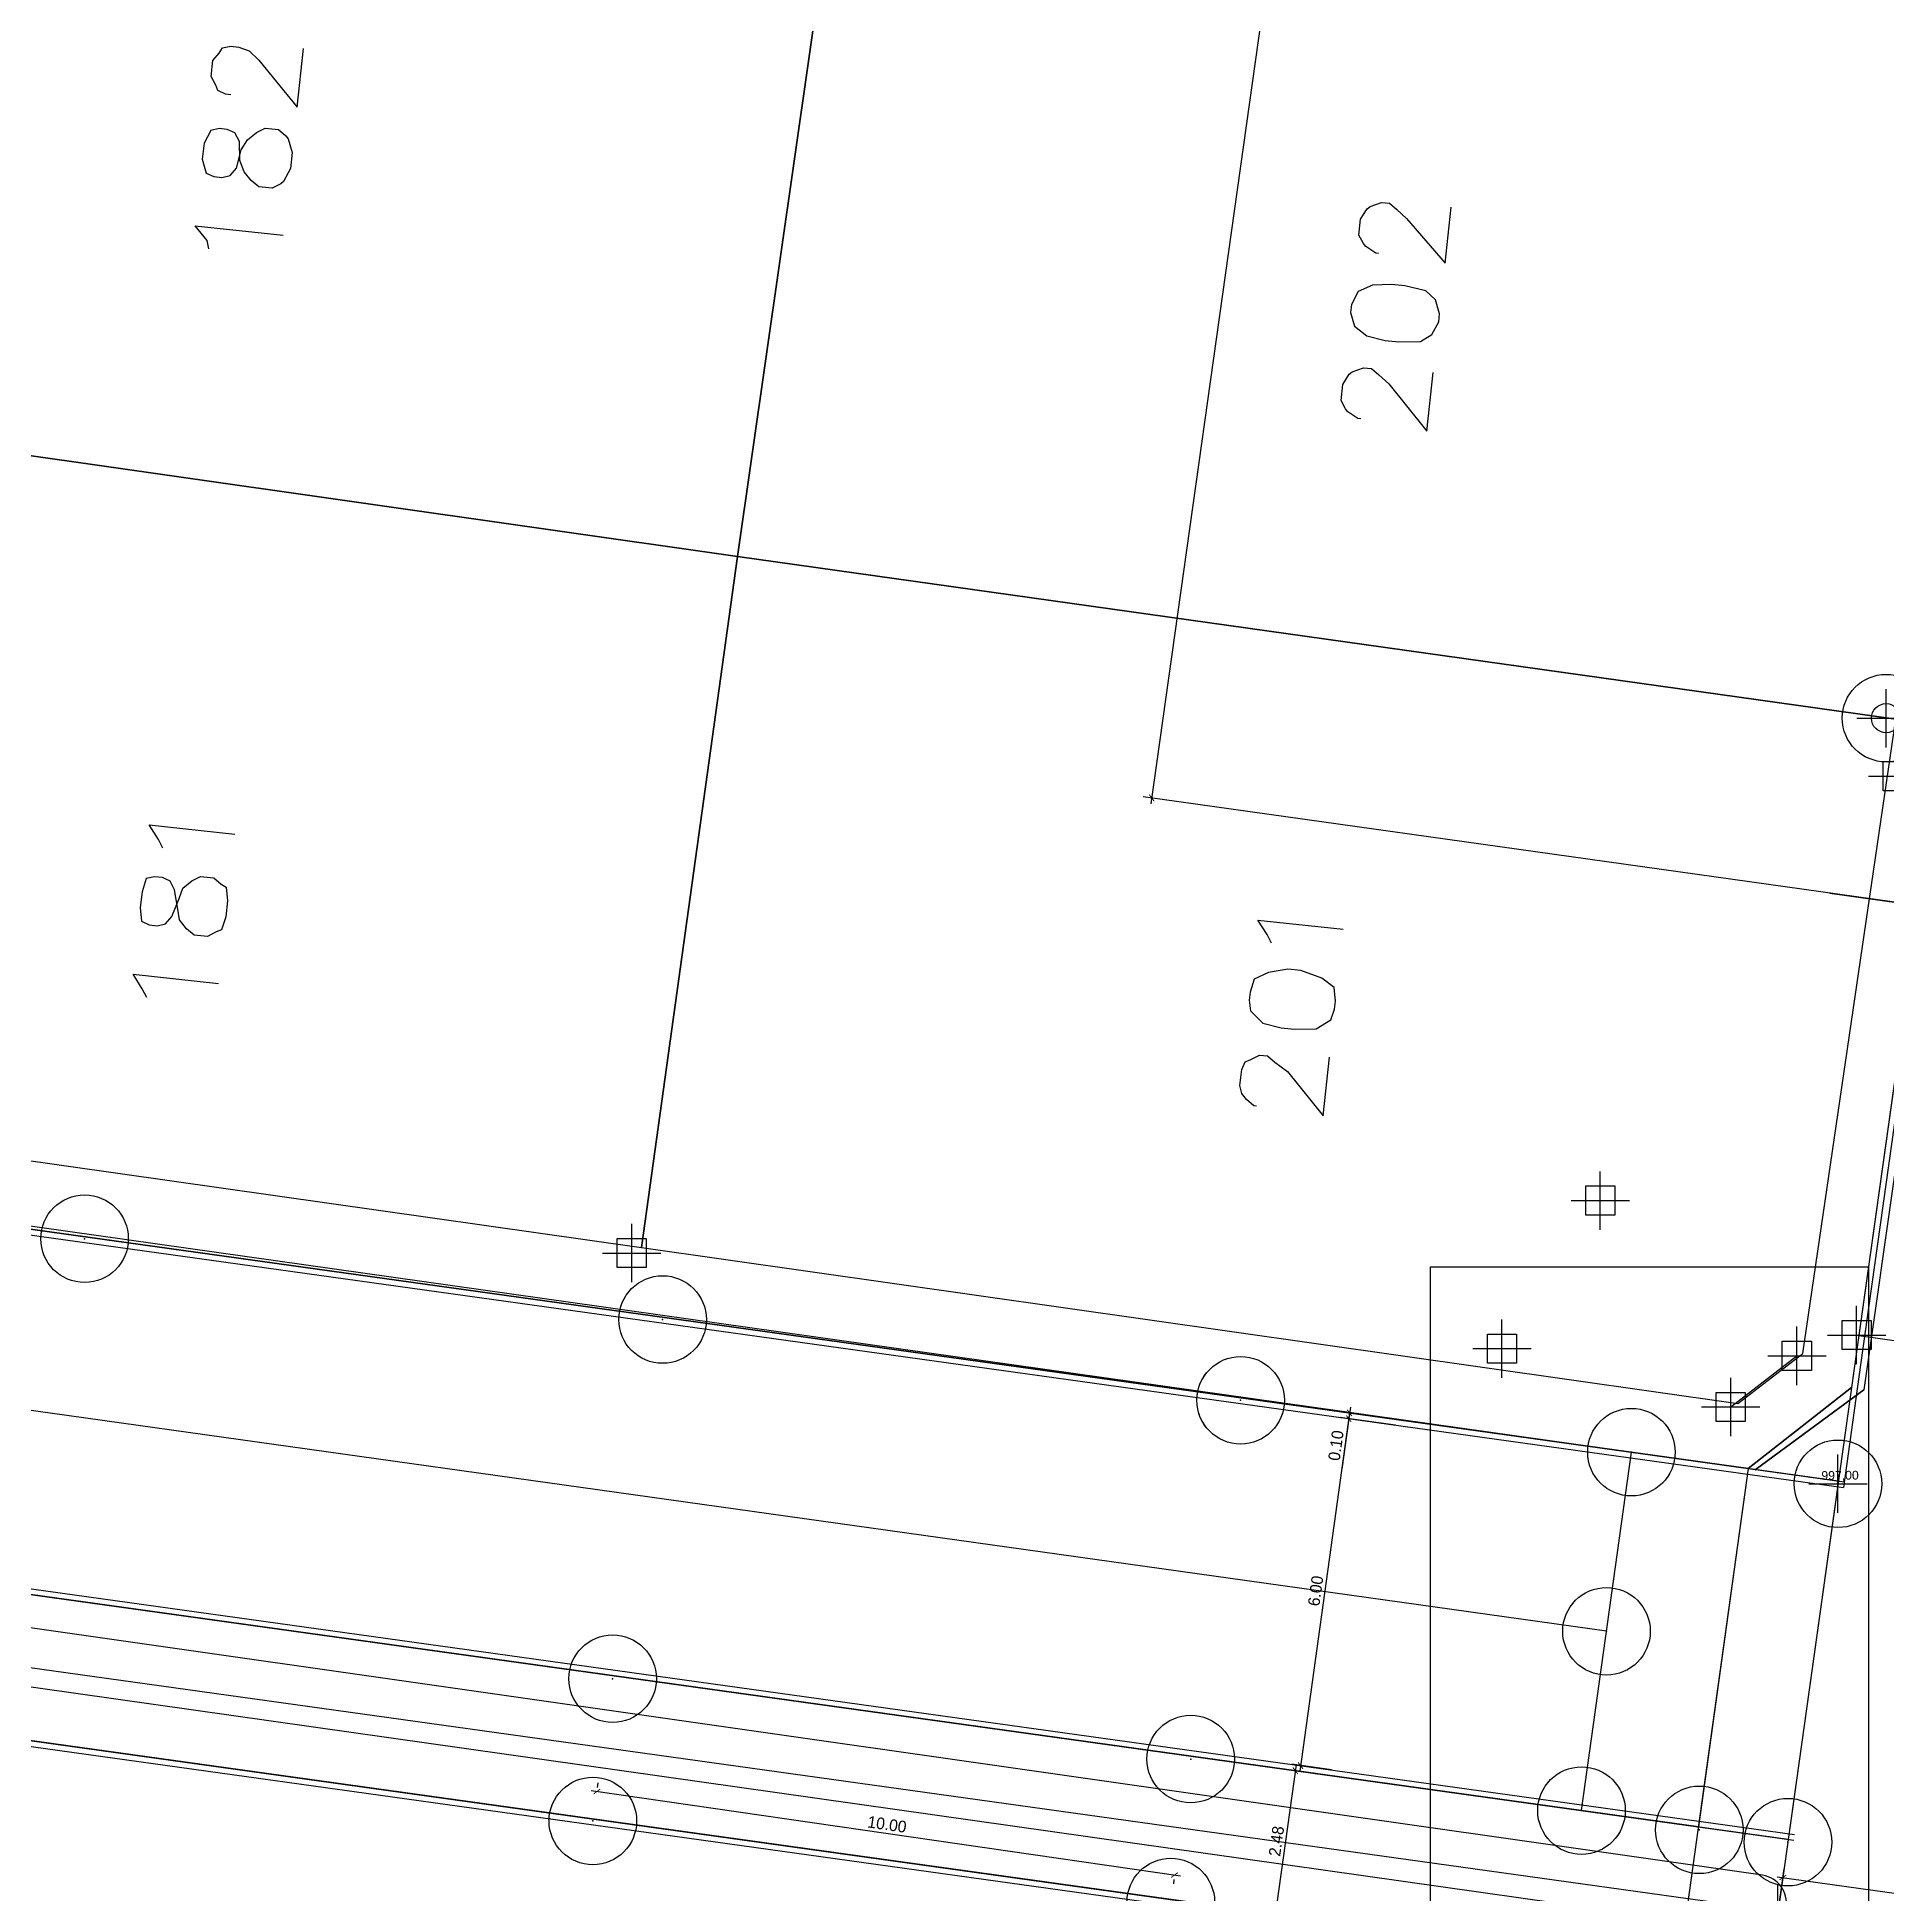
# Model space of a CAD drawing. Header units: metres. Extents: x 678 to 2349, y 417 to 1219.
# Drawn here: x 926.91 to 958.62, y 1039.04 to 1070.87 of the extents above; entities that cross this region are included whole.
import ezdxf

# ---------------------------------------------------------------- set-up
doc = ezdxf.new("R2010")
doc.units = ezdxf.units.M
doc.header["$PDMODE"] = 32
doc.header["$PDSIZE"] = 1.5
for name, color, linetype in [('12-CONDICIONES EXISTENTES', 2, 'Continuous'), ('C-ANNO-MATC-TEXT', 150, 'Continuous'), ('C-ROAD-PROF-TEXT', 11, 'Continuous'), ('LOTE 243', 1, 'Continuous'), ('PUNTOS V', 4, 'Continuous'), ('V-NODE', 1, 'Continuous'), ('V-SITE-VEGE', 80, 'Continuous')]:
    doc.layers.add(name, color=color, linetype=linetype)
doc.layers.add('PDF2_area escolar', color=7, linetype='Continuous', true_color=0x989898)
doc.layers.add('PDF_Geometry', color=7, linetype='Continuous', true_color=0x797979)
doc.styles.add('CITY2', font='stylu.ttf', dxfattribs={"height": 0.2})
doc.styles.get("Standard").update_dxf_attribs({"font": 'arial.ttf'})
doc.dimstyles.new('COTAS2', dxfattribs={"dimtxt": 0.02, "dimasz": 0.1, "dimexe": 0.15, "dimexo": 0.08, "dimgap": 0.05, "dimtad": 1, "dimzin": 0, "dimdsep": 46, "dimtxsty": 'CITY2', "dimblk": 'ARCHTICK', "dimcen": 1, "dimdle": 0.1, "dimclrd": 1, "dimclre": 1, "dimclrt": 2, "dimadec": 0, "dimazin": 0, "dimtfac": 1, "dimtofl": 0, "dimtmove": 0, "dimatfit": 3, "dimldrblk": 'ARCHTICK', "dimfxl": 0.18, "dimtolj": 1, "dimtzin": 0, "dimarcsym": 0})

# ---------------------------------------------------------------- blocks, each defined once
blk = doc.blocks.new('*U2558')
at = {"color": 0, "linetype": 'ByBlock', "lineweight": -2, "transparency": 16777216}
for p, q in [((0, -1), (0, 1)), ((-1, 0), (1, 0))]:
    blk.add_line(p, q, dxfattribs=at)
blk.add_lwpolyline([(-0.5, -0.5), (-0.5, 0.5), (0.5, 0.5), (0.5, -0.5)], close=True, dxfattribs=at)
blk = doc.blocks.new('*U2891', base_point=(937.094, 1050.039, 997.232))
at = {"layer": 'V-NODE', "color": 130, "lineweight": -2, "xscale": 0.5, "yscale": 0.5, "zscale": 0.5}
blk.add_blockref('*U2558', (937.094, 1050.039, 997.232), dxfattribs=at)
blk = doc.blocks.new('*U2894', base_point=(955.923, 1047.401, 997.576))
at = {"layer": 'V-NODE', "color": 130, "lineweight": -2, "xscale": 0.5, "yscale": 0.5, "zscale": 0.5}
blk.add_blockref('*U2558', (955.923, 1047.401, 997.576), dxfattribs=at)
blk = doc.blocks.new('*U2897', base_point=(957.058, 1048.277, 997.518))
at = {"layer": 'V-NODE', "color": 130, "lineweight": -2, "xscale": 0.5, "yscale": 0.5, "zscale": 0.5}
blk.add_blockref('*U2558', (957.058, 1048.277, 997.518), dxfattribs=at)
blk = doc.blocks.new('base')
at = {"layer": 'PDF_Geometry', "lineweight": 25, "extrusion": (-0.000787417, 0.063364, 0.99799), "elevation": 0.026}
for points in [[(-314.355, -197.288), (-299.601, -195.681), (-292.744, -194.188), (-282.663, -192.111), (-274.476, -190.361), (-258.037, -185.154), (-248.029, -180.61), (-240.539, -177.71), (-228.643, -174.042), (-222.733, -172.714), (-217.384, -171.04), (-209.935, -169.248), (-202.16, -164.759), (-196.196, -160.284), (-195.073, -159.817), (-178.095, -157.457), (-154.298, -156.614), (-136.667, -154.611), (-124.436, -153.164), (-118.066, -151.474), (-100.79, -146.646), (-80.955, -140.967), (-73.385, -139.328), (-61.694, -135.822), (-40.504, -131.604), (-37.727, -130.872), (-17.661, -129.441), (1.311, -127.461), (21.092, -124.929), (41.006, -122.83), (47.376, -123.458), (63.592, -123.186), (81.402, -124.312), (85.639, -96.072), (88.705, -66.393), (92.811, -40.781), (97.16, -22.386), (100.596, -1.562), (102.483, 8.32), (109.691, 37.361), (117.528, 76.62), (126.217, 115.638), (131.513, 149.592), (134.682, 173.973), (136.916, 195.591), (139.956, 229.678), (141.558, 250.676), (142.614, 271.37), (143.252, 283.21), (147.066, 312.938), (152.58, 355.631), (153.554, 396.042), (150.869, 418.02), (151.777, 438.639), (150.959, 458.028), (151.777, 438.639), (150.869, 418.02), (153.554, 396.042), (152.58, 355.631), (147.066, 312.938), (143.252, 283.21), (142.614, 271.37), (141.558, 250.676), (139.956, 229.678), (136.916, 195.591), (134.682, 173.973), (131.513, 149.592), (126.217, 115.638), (117.528, 76.62), (109.691, 37.361), (102.483, 8.32), (100.596, -1.562), (97.16, -22.386), (92.811, -40.781), (88.705, -66.393), (85.639, -96.072), (81.402, -124.312), (63.592, -123.186), (47.376, -123.458), (41.006, -122.83), (21.092, -124.929), (1.311, -127.461), (-17.661, -129.441), (-37.727, -130.872), (-40.504, -131.604), (-61.694, -135.822), (-73.385, -139.328), (-80.955, -140.967), (-100.79, -146.646), (-118.066, -151.474), (-124.436, -153.164), (-136.667, -154.611), (-154.298, -156.614), (-178.095, -157.457), (-195.073, -159.817), (-196.196, -160.284), (-202.16, -164.759), (-209.935, -169.248), (-217.384, -171.04), (-222.733, -172.714), (-228.643, -174.042), (-240.539, -177.71), (-248.029, -180.61), (-258.037, -185.154), (-274.476, -190.361), (-282.663, -192.111), (-292.744, -194.188), (-299.601, -195.681), (-314.355, -197.288), (-312.178, -178.446), (-309.146, -157.898), (-306.876, -132.899), (-305.823, -118.002), (-298.643, -78.802), (-291.055, -45.077), (-282.252, -15.116), (-275.645, 10.473), (-270.319, 33.898), (-263.825, 63.164), (-258.15, 86.408), (-284.424, 123.888)], [(-73.972, -29.127), (-75.851, -30.477), (-73.972, -29.127), (-35.504, -35.06), (-34.154, -36.938), (-44.268, -102.03), (-86.666, -112.549), (-88.335, -111.003), (-75.851, -30.477)], [(-48.152, -53.058), (-48.061, -53.069), (-47.929, -53.131), (-47.894, -53.228), (-47.819, -53.376), (-47.852, -53.651), (-47.96, -53.777), (-48.017, -53.863), (-48.16, -53.892), (-48.297, -53.875), (-48.474, -53.807), (-48.641, -53.648), (-49.284, -52.829), (-49.405, -53.834)], [(-67.78, -50.09), (-67.735, -50.096), (-67.563, -50.209), (-67.523, -50.261), (-67.448, -50.409), (-67.481, -50.683), (-67.594, -50.855), (-67.645, -50.895), (-67.839, -50.964), (-67.976, -50.948), (-68.103, -50.84), (-68.269, -50.681), (-68.918, -49.907), (-69.033, -50.867)], [(-47.741, -50.418), (-47.712, -50.561), (-47.511, -50.817), (-49.019, -50.635)], [(-67.439, -47.256), (-67.393, -47.262), (-67.221, -47.375), (-67.181, -47.427), (-67.106, -47.575), (-67.139, -47.849), (-67.253, -48.021), (-67.304, -48.061), (-67.498, -48.13), (-67.635, -48.114), (-67.761, -48.006), (-67.927, -47.847), (-68.571, -47.027), (-68.692, -48.033)], [(-46.828, -40.141), (-46.753, -40.289), (-46.597, -40.54), (-48.06, -40.363)], [(-65.8, -38.272), (-65.725, -38.421), (-65.57, -38.671), (-67.033, -38.495)], [(-46.519, -37.581), (-46.444, -37.729), (-46.289, -37.98), (-47.752, -37.804)], [(-65.51, -35.479), (-65.464, -35.484), (-65.338, -35.592), (-65.258, -35.695), (-65.229, -35.837), (-65.262, -36.112), (-65.324, -36.243), (-65.421, -36.278), (-65.569, -36.353), (-65.706, -36.336), (-65.832, -36.228), (-66.044, -36.064), (-66.647, -35.295), (-66.768, -36.301)]]:
    blk.add_lwpolyline(points, dxfattribs=at)
for points in [[(-56.736, -45.022), (-58.585, -56.902), (-38.83, -59.977), (-36.982, -48.097)], [(-76.542, -41.986), (-78.339, -53.826), (-58.585, -56.902), (-56.736, -45.022)], [(-47.649, -51.959), (-47.713, -51.72), (-47.844, -51.658), (-47.981, -51.641), (-48.124, -51.67), (-48.232, -51.796), (-48.316, -52.111), (-48.43, -52.283), (-48.583, -52.403), (-48.731, -52.478), (-48.96, -52.451), (-49.086, -52.343), (-49.126, -52.291), (-49.19, -52.052), (-49.157, -51.778), (-49.038, -51.56), (-48.987, -51.52), (-48.839, -51.445), (-48.61, -51.473), (-48.484, -51.58), (-48.364, -51.734), (-48.294, -51.928), (-48.287, -52.253), (-48.212, -52.402), (-48.08, -52.464), (-47.943, -52.48), (-47.801, -52.451), (-47.682, -52.234)], [(-67.288, -49.083), (-67.352, -48.844), (-67.564, -48.679), (-67.878, -48.595), (-68.107, -48.567), (-68.478, -48.569), (-68.677, -48.684), (-68.796, -48.901), (-68.813, -49.039), (-68.749, -49.278), (-68.583, -49.437), (-68.223, -49.527), (-67.994, -49.555), (-67.669, -49.547), (-67.424, -49.438), (-67.305, -49.22)], [(-54.939, -33.182), (-56.736, -45.022), (-36.982, -48.097), (-35.3, -37.217), (-36.139, -36.096)], [(-74.814, -31.112), (-76.542, -41.986), (-56.736, -45.022), (-54.939, -33.182), (-73.693, -30.273)], [(-46.427, -39.123), (-46.445, -38.889), (-46.577, -38.826), (-46.714, -38.81), (-46.856, -38.839), (-46.964, -38.965), (-47.094, -39.274), (-47.162, -39.451), (-47.316, -39.572), (-47.464, -39.647), (-47.692, -39.619), (-47.818, -39.511), (-47.904, -39.455), (-47.922, -39.221), (-47.889, -38.946), (-47.816, -38.723), (-47.719, -38.689), (-47.571, -38.614), (-47.343, -38.641), (-47.216, -38.749), (-47.096, -38.903), (-47.072, -39.091), (-47.019, -39.422), (-46.944, -39.57), (-46.813, -39.633), (-46.676, -39.649), (-46.533, -39.62), (-46.46, -39.397)], [(-65.405, -37.3), (-65.428, -37.112), (-65.635, -36.901), (-65.949, -36.817), (-66.178, -36.789), (-66.549, -36.791), (-66.8, -36.946), (-66.867, -37.124), (-66.884, -37.261), (-66.866, -37.495), (-66.654, -37.66), (-66.299, -37.795), (-66.071, -37.823), (-65.74, -37.77), (-65.495, -37.66), (-65.421, -37.437)]]:
    blk.add_lwpolyline(points, close=True, dxfattribs=at)
blk.add_lwpolyline([(-33.156, -27.506), (-73.854, -21.212, 0.999988), (-74.015, -22.166), (-33.323, -28.506)], format="xyb", dxfattribs=at)
blk = doc.blocks.new('*U3341')
at = {"color": 0, "linetype": 'ByBlock', "lineweight": -2, "transparency": 16777216}
for p, q in [((0, -1), (0, 1)), ((-1, 0), (1, 0))]:
    blk.add_line(p, q, dxfattribs=at)
blk.add_circle((0, 0), 0.5, dxfattribs=at)
blk = doc.blocks.new('*U3461', base_point=(958.586, 1059.202, 997.045))
at = {"layer": 'V-NODE', "color": 90, "lineweight": -2, "xscale": 0.5, "yscale": 0.5, "zscale": 0.5}
blk.add_blockref('*U3341', (958.586, 1059.202, 997.045), dxfattribs=at)
blk = doc.blocks.new('_ArchTick')
at = {"color": 0, "linetype": 'ByBlock', "const_width": 0.15}
blk.add_lwpolyline([(-0.5, -0.5), (0.5, 0.5)], dxfattribs=at)
blk = doc.blocks.new('*D3814')
at = {"layer": 'Defpoints', "color": 0, "transparency": 16777216}
for p in [(936.497, 1040.804, 997.251), (946.395, 1039.381), (946.396, 1039.382, 997.251)]:
    blk.add_point(p, dxfattribs=at)
at = {"layer": 'PUNTOS V', "color": 1, "lineweight": -2, "transparency": 16777216}
blk.add_line((936.4, 1040.828), (946.494, 1039.367), dxfattribs=at)
at = {"layer": 'PUNTOS V', "color": 1, "linetype": 'Continuous', "lineweight": -2, "transparency": 16777216}
for p, q in [((936.509, 1040.883), (936.52, 1040.962)), ((946.384, 1039.303), (946.374, 1039.232))]:
    blk.add_line(p, q, dxfattribs=at)
at = {"layer": 'PUNTOS V', "color": 1, "lineweight": -2, "transparency": 16777216, "xscale": 0.1, "yscale": 0.1, "zscale": 0.1}
for p, rotation in [((936.498, 1040.813), 171.7652104568962), ((946.395, 1039.381), 351.7652104568963)]:
    blk.add_blockref('_ArchTick', p, dxfattribs=dict(at, rotation=rotation))
at = {"layer": 'PUNTOS V', "color": 2, "transparency": 16777216, "insert": (941.469, 1040.249), "char_height": 0.2, "attachment_point": 5, "rotation": 351.7652, "style": 'CITY2'}
blk.add_mtext('\\A1;10.00', dxfattribs=at)
blk = doc.blocks.new('*U4152')
at = {"color": 0, "linetype": 'ByBlock', "lineweight": -2, "transparency": 16777216}
for p, q in [((0, -1), (0, 1)), ((-1, 0), (1, 0))]:
    blk.add_line(p, q, dxfattribs=at)
blk = doc.blocks.new('*U4167', base_point=(957.761, 1046.085, 997))
at = {"layer": 'V-NODE', "color": 4, "lineweight": -2, "xscale": 0.5, "yscale": 0.5, "zscale": 0.5}
blk.add_blockref('*U4152', (957.761, 1046.085, 997), dxfattribs=at)
blk = doc.blocks.new('*U4239', base_point=(956.732, 1038.717, 997.151))
at = {"layer": 'V-NODE', "color": 4, "lineweight": -2, "xscale": 0.5, "yscale": 0.5, "zscale": 0.5}
blk.add_blockref('*U4152', (956.732, 1038.717, 997.151), dxfattribs=at)
blk = doc.blocks.new('*D4313')
at = {"layer": 'Defpoints', "color": 0, "transparency": 16777216}
for p in [(956.729, 1038.717, 997.15), (963.95, 1038.342), (963.863, 1037.72, 997.15)]:
    blk.add_point(p, dxfattribs=at)
at = {"layer": 'PUNTOS V', "color": 1, "lineweight": -2, "transparency": 16777216}
blk.add_line((956.717, 1039.353), (964.049, 1038.328), dxfattribs=at)
at = {"layer": 'PUNTOS V', "color": 1, "linetype": 'Continuous', "lineweight": -2, "transparency": 16777216}
for p, q in [((956.74, 1038.796), (956.837, 1039.488)), ((963.874, 1037.799), (963.97, 1038.491))]:
    blk.add_line(p, q, dxfattribs=at)
at = {"layer": 'PUNTOS V', "color": 1, "lineweight": -2, "transparency": 16777216, "xscale": 0.1, "yscale": 0.1, "zscale": 0.1}
for p, rotation in [((956.816, 1039.339), 172.0437465463774), ((963.95, 1038.342), 352.0437465463775)]:
    blk.add_blockref('_ArchTick', p, dxfattribs=dict(at, rotation=rotation))
at = {"layer": 'PUNTOS V', "color": 2, "transparency": 16777216, "insert": (960.405, 1038.997), "char_height": 0.2, "attachment_point": 5, "rotation": 352.0437, "style": 'CITY2'}
blk.add_mtext('\\A1;7.20', dxfattribs=at)
blk = doc.blocks.new('*D4855')
at = {"layer": '12-CONDICIONES EXISTENTES', "color": 1, "linetype": 'Continuous', "lineweight": -2, "transparency": 16777216}
for p, q in [((950.181, 1047.089), (949.232, 1047.221)), ((950.195, 1047.188), (949.246, 1047.32))]:
    blk.add_line(p, q, dxfattribs=at)
at = {"layer": '12-CONDICIONES EXISTENTES', "color": 1, "lineweight": -2, "transparency": 16777216}
for p, q in [((949.38, 1047.2), (949.26, 1046.337)), ((949.408, 1047.399), (949.38, 1047.2))]:
    blk.add_line(p, q, dxfattribs=at)
at = {"layer": 'Defpoints', "color": 0, "transparency": 16777216}
for p in [(949.38, 1047.2), (950.274, 1047.177, 997.203), (950.26, 1047.078, 997.203)]:
    blk.add_point(p, dxfattribs=at)
at = {"layer": '12-CONDICIONES EXISTENTES', "color": 1, "lineweight": -2, "transparency": 16777216, "xscale": 0.1, "yscale": 0.1, "zscale": 0.1}
for p, rotation in [((949.38, 1047.2), 262.0696829135637), ((949.394, 1047.299), 82.06968291356378)]:
    blk.add_blockref('_ArchTick', p, dxfattribs=dict(at, rotation=rotation))
at = {"layer": '12-CONDICIONES EXISTENTES', "color": 2, "transparency": 16777216, "insert": (949.161, 1046.741), "char_height": 0.2, "attachment_point": 5, "rotation": 82.0697, "style": 'CITY2'}
blk.add_mtext('\\A1;0.10', dxfattribs=at)
blk = doc.blocks.new('*D4856')
at = {"layer": '12-CONDICIONES EXISTENTES', "color": 1, "lineweight": -2, "transparency": 16777216}
blk.add_line((949.394, 1047.299), (948.539, 1041.159), dxfattribs=at)
at = {"layer": '12-CONDICIONES EXISTENTES', "color": 1, "linetype": 'Continuous', "lineweight": -2, "transparency": 16777216}
for p, q in [((950.181, 1047.089), (949.232, 1047.221)), ((949.083, 1041.184), (948.404, 1041.279))]:
    blk.add_line(p, q, dxfattribs=at)
at = {"layer": 'Defpoints', "color": 0, "transparency": 16777216}
for p in [(950.26, 1047.078, 997.203), (948.552, 1041.258), (949.162, 1041.173, 997.203)]:
    blk.add_point(p, dxfattribs=at)
at = {"layer": '12-CONDICIONES EXISTENTES', "color": 1, "lineweight": -2, "transparency": 16777216, "xscale": 0.1, "yscale": 0.1, "zscale": 0.1}
for p, rotation in [((949.38, 1047.2), 82.06968291349928), ((948.552, 1041.258), 262.0696829134993)]:
    blk.add_blockref('_ArchTick', p, dxfattribs=dict(at, rotation=rotation))
at = {"layer": '12-CONDICIONES EXISTENTES', "color": 2, "transparency": 16777216, "insert": (948.813, 1044.25), "char_height": 0.2, "attachment_point": 5, "rotation": 82.0697, "style": 'CITY2'}
blk.add_mtext('\\A1;6.00', dxfattribs=at)
blk = doc.blocks.new('*D4858')
at = {"layer": '12-CONDICIONES EXISTENTES', "color": 1, "lineweight": -2, "transparency": 16777216}
blk.add_line((948.479, 1041.268), (948.109, 1038.614), dxfattribs=at)
at = {"layer": '12-CONDICIONES EXISTENTES', "color": 1, "linetype": 'Continuous', "lineweight": -2, "transparency": 16777216}
for p, q in [((948.818, 1041.12), (948.316, 1041.19)), ((948.475, 1038.664), (947.974, 1038.733))]:
    blk.add_line(p, q, dxfattribs=at)
at = {"layer": 'Defpoints', "color": 0, "transparency": 16777216}
for p in [(948.897, 1041.109, 997.203), (948.123, 1038.713), (948.555, 1038.653, 997.203)]:
    blk.add_point(p, dxfattribs=at)
at = {"layer": '12-CONDICIONES EXISTENTES', "color": 1, "lineweight": -2, "transparency": 16777216, "xscale": 0.1, "yscale": 0.1, "zscale": 0.1}
for p, rotation in [((948.465, 1041.169), 82.06968291347353), ((948.123, 1038.713), 262.0696829134735)]:
    blk.add_blockref('_ArchTick', p, dxfattribs=dict(at, rotation=rotation))
at = {"layer": '12-CONDICIONES EXISTENTES', "color": 2, "transparency": 16777216, "insert": (948.141, 1039.962), "char_height": 0.2, "attachment_point": 5, "rotation": 82.0697, "style": 'CITY2'}
blk.add_mtext('\\A1;2.48', dxfattribs=at)
blk = doc.blocks.new('*D4900')
at = {"layer": '12-CONDICIONES EXISTENTES', "color": 1, "lineweight": -2, "transparency": 16777216}
blk.add_line((950.793, 1091.959), (945.99, 1057.736), dxfattribs=at)
at = {"layer": '12-CONDICIONES EXISTENTES', "color": 1, "linetype": 'Continuous', "lineweight": -2, "transparency": 16777216}
for p, q in [((967.369, 1089.532), (950.63, 1091.881)), ((962.594, 1055.507), (945.855, 1057.856))]:
    blk.add_line(p, q, dxfattribs=at)
at = {"layer": 'Defpoints', "color": 0, "transparency": 16777216}
for p in [(967.448, 1089.521, -0.002), (946.004, 1057.835), (962.673, 1055.496)]:
    blk.add_point(p, dxfattribs=at)
at = {"layer": '12-CONDICIONES EXISTENTES', "color": 1, "lineweight": -2, "transparency": 16777216, "xscale": 0.1, "yscale": 0.1, "zscale": 0.1}
for p, rotation in [((950.779, 1091.86), 82.01154378862294), ((946.004, 1057.835), 262.0115437886229)]:
    blk.add_blockref('_ArchTick', p, dxfattribs=dict(at, rotation=rotation))
at = {"layer": '12-CONDICIONES EXISTENTES', "color": 2, "transparency": 16777216, "insert": (948.238, 1074.869), "char_height": 0.2, "attachment_point": 5, "rotation": 82.0115, "style": 'CITY2'}
blk.add_mtext('\\A1;34.36', dxfattribs=at)
blk = doc.blocks.new('*U4907')
at = {"color": 0, "linetype": 'ByBlock', "lineweight": -2, "transparency": 16777216}
for p, q in [((0, -1), (0, 1)), ((-1, 0), (1, 0))]:
    blk.add_line(p, q, dxfattribs=at)
blk.add_lwpolyline([(-0.5, -0.5), (-0.5, 0.5), (0.5, 0.5), (0.5, -0.5)], close=True, dxfattribs=at)

msp = doc.modelspace()

# ---------------------------------------------------------------- linework, layer by layer
for points, elevation in [([(957.99193, 1047.73461), (956.22391, 1046.3481), (917.80682, 1051.69963), (916.39286, 1053.50026), (925.48046, 1119.0127), (967.66015, 1129.84355), (969.318, 1128.35579)], 997.576), ([(976.09839, 1124.86268), (968.96842, 1125.8644), (958.11644, 1048.623), (965.24641, 1047.62128)], 1009.43524), ([(914.9689, 1043.33114), (876.14432, 1048.73944), (866.23988, 1050.11914), (859.10868, 1051.11252), (817.55125, 1056.9015), (800.44921, 1059.28399), (799.59579, 1053.14301), (826.52967, 1049.39094), (856.59489, 1045.20283), (857.99525, 1043.29413), (857.86209, 1042.33568), (864.99359, 1041.34487), (865.13307, 1042.30842), (866.99453, 1043.75415), (905.34372, 1038.41207), (906.7622, 1036.57971), (906.75506, 1036.52845), (913.88579, 1035.5321), (915.74333, 1036.9634), (954.17384, 1031.61), (955.02804, 1037.75087)], 995.067)]:
    msp.add_lwpolyline(points, close=True, dxfattribs=dict(elevation=elevation))
at = {"elevation": 997.581}
for points in [[(827.72888, 1057.98513), (828.58265, 1064.12863), (858.70585, 1059.93245), (860.54779, 1061.29371), (860.68899, 1062.36877), (867.82767, 1061.43112), (867.68646, 1060.35605), (869.1051, 1058.48382), (907.40721, 1053.14831), (909.25781, 1054.46572), (909.38282, 1055.36271), (916.51454, 1054.37349), (916.39286, 1053.50026), (917.80682, 1051.69963), (956.22391, 1046.3481), (955.36971, 1040.20722), (827.72888, 1057.98513)], [(953.79549, 1043.5579), (915.74671, 1048.88583)], [(953.3677, 1040.48606), (954.22299, 1046.62683)]]:
    msp.add_lwpolyline(points, dxfattribs=at)
msp.add_lwpolyline([(950.77863, 1049.80223), (958.28509, 1049.80223), (958.28509, 1037.2351), (950.77863, 1037.2351)], close=True)
for p in [(954.22299, 1046.62683, 997.581), (953.79549, 1043.5579, 997.581), (953.36759, 1040.48612, 997.203)]:
    msp.add_point(p)
at = {"layer": '12-CONDICIONES EXISTENTES', "color": 1, "linetype": 'Continuous', "elevation": 997.203}
for points in [[(791.26839, 1069.22557), (957.85334, 1046.02015)], [(791.28218, 1069.32462), (957.86718, 1046.11919)]]:
    msp.add_lwpolyline(points, dxfattribs=at)
at = {"layer": '12-CONDICIONES EXISTENTES', "color": 0}
for points, elevation in [([(827.72923, 1057.98765), (828.58302, 1064.13131), (858.70585, 1059.93245), (957.76814, 1046.13299), (956.91017, 1039.99264), (827.72923, 1057.98765)], 997.581), ([(907.83775, 1044.32452), (956.56698, 1037.5365), (955.70902, 1031.39615), (906.97794, 1038.18443), (907.83775, 1044.32452)], 997.203)]:
    msp.add_lwpolyline(points, dxfattribs=dict(at, elevation=elevation))
at = {"layer": '12-CONDICIONES EXISTENTES', "color": 1, "elevation": 997.203}
for points in [[(790.42678, 1063.18391), (957.00563, 1039.97934)], [(790.44058, 1063.28295), (957.01942, 1040.07838)], [(790.2557, 1061.95577), (956.83455, 1038.7512)], [(790.07082, 1060.62858), (956.64967, 1037.42401)], [(790.08462, 1060.72763), (956.66346, 1037.52306)]]:
    msp.add_lwpolyline(points, dxfattribs=at)
at = {"layer": '12-CONDICIONES EXISTENTES', "color": 1}
msp.add_point((958.586, 1059.202, 997.045), dxfattribs=at)
at = {"layer": 'LOTE 243', "color": 1, "linetype": 'ByBlock', "elevation": 1009.43524}
for points in [[(969.31839, 1128.35544), (958.04827, 1048.13787), (955.43438, 1029.43062), (945.74837, 960.12858), (943.91635, 947.03543), (930.42045, 850.77109)], [(969.41742, 1128.34152), (958.1473, 1048.12396), (957.85334, 1046.02015)]]:
    msp.add_lwpolyline(points, dxfattribs=at)
at = {"layer": 'PUNTOS V', "color": 1}
for points, elevation in [([(957.62417, 1056.20136), (967.88956, 1054.76694)], 998.289), ([(955.923, 1047.401), (957.058, 1048.277)], 997.576), ([(956.22391, 1046.3481), (957.99193, 1047.73461)], 997.576), ([(956.22391, 1046.3481), (954.17384, 1031.61)], 997.203)]:
    msp.add_lwpolyline(points, dxfattribs=dict(at, elevation=elevation))
for p in [(927.71938, 1050.28291, 997.251), (937.62317, 1048.89902, 997.251), (947.52695, 1047.51513, 997.251), (947.527, 1047.515), (957.76144, 1046.08502, 1009.43524), (936.76723, 1042.74563, 997.251), (946.67187, 1041.36789, 997.251), (936.42815, 1040.30795, 997.251), (955.38595, 1040.15576, 998.289), (956.90347, 1039.94467, 1009.43524), (946.33107, 1038.9179, 997.251)]:
    msp.add_point(p, dxfattribs=at)

# ---------------------------------------------------------------- block references
at = {"layer": 'C-ANNO-MATC-TEXT', "lineweight": -2, "xscale": 0.5, "yscale": 0.5, "zscale": 0.5}
for p in [(958.785, 1058.208, 996.308), (953.689, 1050.937, 997.474), (958.081, 1048.634, 997.185), (952.004, 1048.401, 996.226)]:
    msp.add_blockref('*U4907', p, dxfattribs=at)
at = {"layer": 'PDF2_area escolar'}
msp.add_blockref('base', (882.736, 1016.336, 999.038), dxfattribs=at)
at = {"layer": 'V-NODE'}
for name, p in [('*U3461', (958.586, 1059.202, 997.045)), ('*U2891', (937.094, 1050.039, 997.232)), ('*U2897', (957.058, 1048.277, 997.518)), ('*U2894', (955.923, 1047.401, 997.576))]:
    msp.add_blockref(name, p, dxfattribs=at)
at = {"layer": 'V-SITE-VEGE'}
for name, p in [('*U4167', (957.761, 1046.085, 996.999)), ('*U4239', (956.732, 1038.717, 997.15))]:
    msp.add_blockref(name, p, dxfattribs=at)

# ---------------------------------------------------------------- texts
at = {"layer": 'C-ROAD-PROF-TEXT', "color": 11, "linetype": 'Continuous', "lineweight": -3, "insert": (957.79793, 1046.12674, 2006.31224), "char_height": 0.15, "attachment_point": 8, "rotation": 0.571108}
msp.add_mtext('{\\C2;997,00}', dxfattribs=at)

# ---------------------------------------------------------------- dimensions: what is measured, and where the dimension line sits
at = {"layer": '12-CONDICIONES EXISTENTES', "color": 1}
for p1, p2, distance, picture, middle in [((967.44787, 1089.52098, -0.002), (962.67294, 1055.4959), -16.83258, '*D4900', (948.2382, 1074.86919)), ((950.27419, 1047.1769, 997.203), (950.26039, 1047.07786, 997.203), -0.8886, '*D4855', (949.16115, 1046.74057)), ((948.89678, 1041.10891, 997.203), (948.55462, 1038.65263, 997.203), -0.4359, '*D4858', (948.14098, 1039.96222))]:
    dim = msp.add_aligned_dim(p1=p1, p2=p2, distance=distance, dimstyle='COTAS2', dxfattribs=at)
    dim.commit()
    dim.dimension.update_dxf_attribs({"geometry": picture, "text_midpoint": middle})
dim = msp.add_linear_dim(base=(948.55248, 1041.25784), p1=(950.26039, 1047.07786, 997.203), p2=(949.16202, 1041.17293, 997.203), angle=82.069683, dimstyle='COTAS2', override={"dimtmove": 1}, dxfattribs=at)
dim.commit()
dim.dimension.update_dxf_attribs({"geometry": '*D4856', "text_midpoint": (948.81339, 1044.25046)})
at = {"layer": 'PUNTOS V', "color": 1}
dim = msp.add_linear_dim(base=(946.39546, 1039.38087), p1=(936.49719, 1040.80429, 997.251), p2=(946.39562, 1039.38194, 997.251), angle=171.76521, dimstyle='COTAS2', override={"dimtmove": 1}, dxfattribs=at)
dim.commit()
dim.dimension.update_dxf_attribs({"geometry": '*D3814', "text_midpoint": (941.46897, 1040.24903)})
dim = msp.add_aligned_dim(p1=(956.72903, 1038.717, 997.15), p2=(963.86257, 1037.72, 997.15), distance=0.62828, dimstyle='COTAS2', dxfattribs=at)
dim.commit()
dim.dimension.update_dxf_attribs({"geometry": '*D4313', "text_midpoint": (960.40462, 1038.99712)})

doc.saveas('drawing.dxf')
